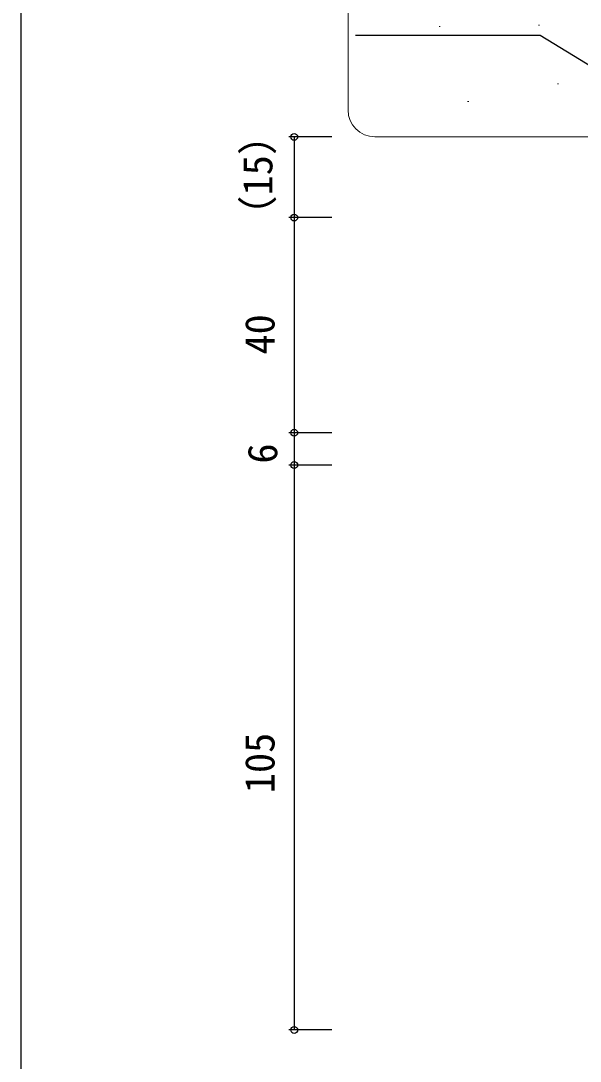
# Model space of a CAD drawing. Units: millimetres, scale not verified. Extents: x -437 to 438, y -281 to 278.
# Drawn here: x -436.8 to -332.8, y -34.7 to 158.7 of the extents above; entities that cross this region are included whole.
import ezdxf
from ezdxf.enums import TextEntityAlignment as Align

# ---------------------------------------------------------------- set-up
doc = ezdxf.new("R2010")
doc.units = ezdxf.units.MM
doc.header["$LTSCALE"] = 2
doc.layers.add('0-7_YKK_D', color=6, linetype='Continuous')
doc.layers.add('0-8_YKK_ZWAK', color=7, linetype='Continuous')
doc.layers.add('0-9_YSS_K', color=3, linetype='Continuous', lineweight=18)
doc.styles.add('ＭＳ ゴシック', font='')
doc.styles.get('ＭＳ ゴシック').set_extended_font_data('MS Gothic')

msp = doc.modelspace()

# ---------------------------------------------------------------- linework, layer by layer
at = {"layer": '0-7_YKK_D'}
for p, q in [((-378.995, 137.083), (-386.995, 137.083)), ((-385.995, 137.083), (-385.995, 122.085)), ((-378.995, 122.085), (-386.995, 122.085)), ((-378.995, 122.085), (-386.995, 122.085)), ((-385.995, 122.085), (-385.995, 82.085)), ((-378.995, 82.085), (-386.995, 82.085)), ((-378.995, 82.085), (-386.995, 82.085)), ((-385.995, 82.085), (-385.995, 76.085)), ((-378.995, 76.085), (-386.995, 76.085)), ((-378.995, 76.085), (-386.995, 76.085)), ((-385.995, 76.085), (-385.995, -28.915)), ((-378.995, -28.915), (-386.995, -28.915))]:
    msp.add_line(p, q, dxfattribs=at)
msp.add_lwpolyline([(-299.045, 130.737), (-301.221, 132.067), (-340.271, 155.936), (-374.588, 155.936)], dxfattribs=at)
for centre in [(-385.995, 137.083), (-385.995, 122.085), (-385.995, 122.085), (-385.995, 82.085), (-385.995, 82.085), (-385.995, 76.085), (-385.995, 76.085), (-385.995, -28.915)]:
    msp.add_circle(centre, 0.637, dxfattribs=at)
at = {"layer": '0-8_YKK_ZWAK'}
msp.add_line((-436.8, 244), (-436.8, -281), dxfattribs=at)
at = {"layer": '0-9_YSS_K'}
for p, q in [((-375.995, 194.215), (-375.995, 142.083)), ((-359.079, 157.582), (-358.879, 157.582)), ((-340.61, 157.835), (-340.41, 157.835)), ((-337.068, 146.956), (-336.868, 146.956)), ((-353.766, 143.667), (-353.566, 143.667)), ((-290.995, 137.083), (-370.995, 137.083))]:
    msp.add_line(p, q, dxfattribs=at)
msp.add_arc((-370.995, 142.083), 5, 180, 270, dxfattribs=at)

# ---------------------------------------------------------------- texts
at = {"layer": '0-7_YKK_D', "style": 'ＭＳ ゴシック'}
for s, p in [('（15）', (-388.39, 118.696)), ('40', (-387.995, 96.63)), ('6', (-387.495, 76.358)), ('105', (-387.995, 15.105))]:
    msp.add_text(s, height=5.499, rotation=90, dxfattribs=at).set_placement(p, align=Align.BOTTOM_LEFT)

doc.saveas('drawing.dxf')
